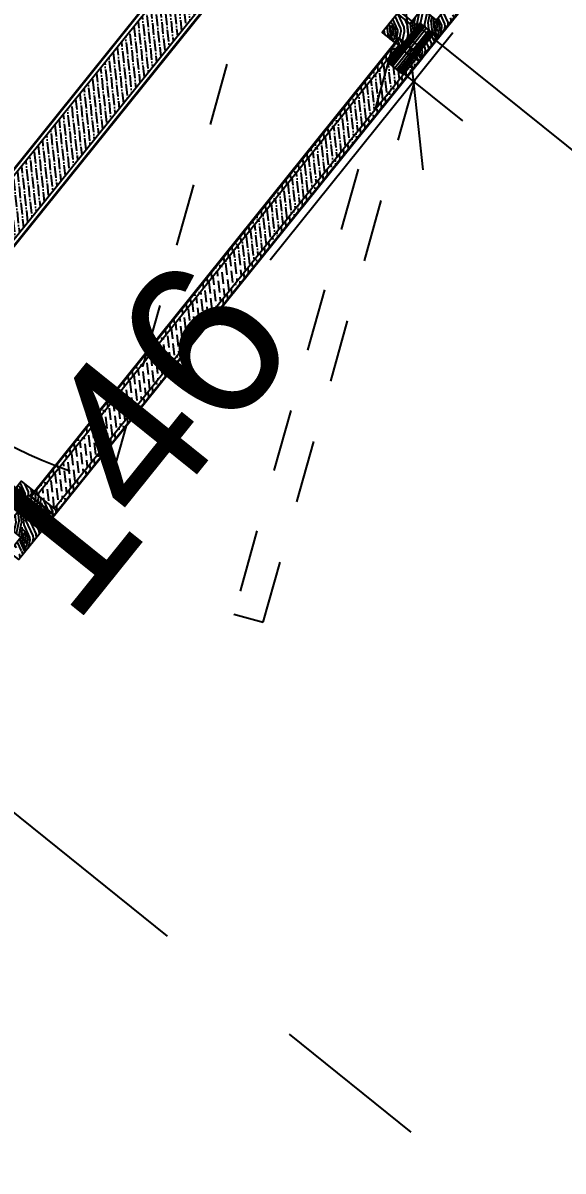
# Model space of a CAD drawing. Extents: x 83 to 143.2, y -2.6 to 70.8.
# Drawn here: x 113.673 to 114.537, y 40.045 to 41.88 of the extents above; entities that cross this region are included whole.
import ezdxf

# ---------------------------------------------------------------- set-up
doc = ezdxf.new("R2010")
doc.units = 0
doc.header["$MEASUREMENT"] = 0
doc.header["$PDMODE"] = 3
doc.header["$PDSIZE"] = 0.3
doc.linetypes.add('AXIS_100$0$A-AXIS$0$PHANTOM', pattern=[2.5, 1.25, -0.25, 0.25, -0.25, 0.25, -0.25])
doc.linetypes.add('HIDDEN', pattern=[0.375, 0.25, -0.125])
doc.layers.get('0').update_dxf_attribs({"linetype": 'CONTINUOUS'})
doc.layers.get('DEFPOINTS').update_dxf_attribs({"linetype": 'CONTINUOUS'})
for name, color, linetype in [('a-dim', 3, 'CONTINUOUS'), ('AXIS_100$0$A-AXIS-100', 10, 'AXIS_100$0$A-AXIS$0$PHANTOM'), ('HA', 8, 'CONTINUOUS'), ('SERRUR', 3, 'CONTINUOUS'), ('WOOD', 2, 'CONTINUOUS')]:
    doc.layers.add(name, color=color, linetype=linetype)
doc.styles.add('A100-STEXT', font='ARIAL.TTF', dxfattribs={"height": 0.25})
doc.dimstyles.new('A100-DIM', dxfattribs={"dimtxt": 0.25, "dimasz": 0.2, "dimexe": 0.1, "dimexo": 0.3, "dimgap": 0.1, "dimtad": 1, "dimlfac": 100, "dimrnd": 0.5, "dimdsep": 46, "dimtxsty": 'A100-STEXT', "dimblk1": 'OBLIQUE', "dimblk2": 'OBLIQUE', "dimsah": 1, "dimcen": -0.05, "dimdle": 0.1, "dimclrd": 15, "dimclre": 15, "dimclrt": 256, "dimadec": 0, "dimazin": 0, "dimtfac": 0.28, "dimtix": 1, "dimtmove": 2, "dimatfit": 3, "dimldrblk": 'OBLIQUE', "dimfxl": 0, "dimtolj": 1, "dimarcsym": 0})
pattern_1 = [(51.19371, (148.608587, -306.067755), (-0.0076289896, 0.070297927), [0.0025, -0.0475]), (141.19371, (148.607483, -306.0412), (-0.070297927, -0.0076289896), [0.005, -0.045]), (96.193709, (148.605113, -306.05213), (-0.0389634582, 0.0313344686), [0.003535, -0.010605, 0.003535, -0.00707, 0.02475, -0.021215678]), (96.193709, (148.608968, -306.07127), (-0.0389634582, 0.0313344686), [0.0035355, -0.007071, 0.0035355, -0.056568678]), (96.193709, (148.61604, -306.0545), (-0.0389634582, 0.0313344686), [0.0035355, -0.067175178]), (96.193709, (148.62112, -306.05217), (-0.0389634582, 0.0313344686), [0.0035355, -0.067175178]), (96.193709, (148.612524, -306.05488), (-0.0389634582, 0.0313344686), [0.0035355, -0.067175178]), (96.193709, (148.60901, -306.055262), (-0.0389634582, 0.0313344686), [0.007071, -0.063639678]), (96.193709, (148.58762, -306.02202), (-0.0389634582, 0.0313344686), [0.007071, -0.063639678]), (96.193709, (148.603927, -306.05759), (-0.0389634582, 0.0313344686), [0.014142, -0.056568678]), (96.193709, (148.600412, -306.057973), (-0.0389634582, 0.0313344686), [0.014142, -0.056568678]), (96.193709, (148.60909, -306.023246), (-0.0389634582, 0.0313344686), [0.014142, -0.056568678]), (96.193709, (148.59495, -306.056788), (-0.0389634582, 0.0313344686), [0.0106066, -0.060104078]), (96.193709, (148.582838, -306.05988), (-0.0389634582, 0.0313344686), [0.0106066, -0.060104078]), (96.193709, (148.589868, -306.059117), (-0.0389634582, 0.0313344686), [0.0106066, -0.060104078]), (96.193709, (148.598546, -306.02439), (-0.0389634582, 0.0313344686), [0.01767767, -0.053033008]), (96.193709, (148.593464, -306.02672), (-0.0389634582, 0.0313344686), [0.01767767, -0.053033008]), (96.193709, (148.60634, -306.030658), (-0.0389634582, 0.0313344686), [0.024748737, -0.045961941]), (77.7587606, (148.607824, -306.060725), (0.0313344686, 0.0389634582), [0.0055901695, -0.106213229]), (77.7587606, (148.602401, -306.043532), (0.0313344686, 0.0389634582), [0.0055901695, -0.106213229]), (77.7587606, (148.60473, -306.048614), (0.0313344686, 0.0389634582), [0.0055901695, -0.106213229]), (77.7587606, (148.610153, -306.065807), (0.0313344686, 0.0389634582), [0.01118034, -0.100623059]), (77.7587606, (148.598887, -306.043913), (0.0313344686, 0.0389634582), [0.01677051, -0.095032889]), (77.7587606, (148.593805, -306.046243), (0.0313344686, 0.0389634582), [0.02236068, -0.089442719]), (77.7587606, (148.588723, -306.048573), (0.0313344686, 0.0389634582), [0.02236068, -0.089442719]), (77.7587606, (148.572334, -306.045017), (0.0313344686, 0.0389634582), [0.02236068, -0.089442719]), (77.7587606, (148.57623, -306.04815), (0.0313344686, 0.0389634582), [0.02795085, -0.083852549]), (77.7587606, (148.581694, -306.049336), (0.0313344686, 0.0389634582), [0.02795085, -0.083852549]), (114.628658, (148.608246, -306.048232), (-0.0389634582, 0.0313344686), [0.0055901695, -0.106213229]), (114.628658, (148.607442, -306.05721), (-0.0389634582, 0.0313344686), [0.0055901695, -0.106213229]), (114.628658, (148.608587, -306.067755), (-0.0389634582, 0.0313344686), [0.01118034, -0.100623059]), (114.628658, (148.612142, -306.051366), (-0.0389634582, 0.0313344686), [0.01118034, -0.100623059]), (114.628658, (148.607401, -306.073218), (-0.0389634582, 0.0313344686), [0.01677051, -0.095032889]), (114.628658, (148.604268, -306.077114), (-0.0389634582, 0.0313344686), [0.02236068, -0.089442719]), (114.628658, (148.63052, -306.04048), (-0.0389634582, 0.0313344686), [0.02236068, -0.089442719]), (114.628658, (148.615657, -306.050984), (-0.0389634582, 0.0313344686), [0.02236068, -0.089442719]), (114.628658, (148.62582, -306.046325), (-0.0389634582, 0.0313344686), [0.02795085, -0.083852549]), (114.628658, (148.620739, -306.048655), (-0.0389634582, 0.0313344686), [0.02795085, -0.083852549])]

# ---------------------------------------------------------------- blocks, each defined once
blk = doc.blocks.new('_OBLIQUE')
at = {"color": 0, "linetype": 'ByBlock'}
blk.add_line((-0.5, -0.5), (0.5, 0.5), dxfattribs=at)
blk = doc.blocks.new('*D50')
at = {"layer": 'a-dim', "color": 15, "lineweight": -2}
for p, q in [((114.295, 43.077), (114.5582, 43.4012)), ((117.1234, 41.1902), (114.4176, 43.3866)), ((116.8455, 41.0066), (117.1087, 41.3309))]:
    blk.add_line(p, q, dxfattribs=at)
at = {"layer": 'DEFPOINTS', "color": 0}
for p in [(114.4952, 43.3236), (114.106, 42.8441), (116.6565, 40.7737)]:
    blk.add_point(p, dxfattribs=at)
at = {"layer": 'a-dim', "color": 15, "lineweight": -2, "xscale": 0.2, "yscale": 0.2, "zscale": 0.2}
for p, rotation in [((114.4952, 43.3236), 140.9320866278699), ((117.0457, 41.2532), 320.9320866278699)]:
    blk.add_blockref('_OBLIQUE', p, dxfattribs=dict(at, rotation=rotation))
at = {"layer": 'a-dim', "insert": (115.914, 42.4652), "char_height": 0.25, "attachment_point": 5, "rotation": 320.9321, "style": 'A100-STEXT'}
blk.add_mtext('\\A1;328.5', dxfattribs=at)
blk = doc.blocks.new('*D72')
at = {"layer": 'a-dim', "color": 15, "lineweight": -2}
for p, q in [((114.1535, 42.2091), (113.9868, 42.0017)), ((113.9715, 42.1423), (115.9586, 40.5442)), ((115.9848, 40.7364), (115.818, 40.529))]:
    blk.add_line(p, q, dxfattribs=at)
at = {"layer": 'DEFPOINTS', "color": 0}
for p in [(114.3416, 42.4429), (116.1728, 40.9702), (115.8807, 40.6069)]:
    blk.add_point(p, dxfattribs=at)
at = {"layer": 'a-dim', "color": 15, "lineweight": -2, "xscale": 0.2, "yscale": 0.2, "zscale": 0.2}
for p, rotation in [((114.0494, 42.0796), 141.1937093686047), ((115.8807, 40.6069), 321.1937093686047)]:
    blk.add_blockref('_OBLIQUE', p, dxfattribs=dict(at, rotation=rotation))
at = {"layer": 'a-dim', "insert": (115.1078, 41.5207), "char_height": 0.25, "attachment_point": 5, "rotation": 321.1937, "style": 'A100-STEXT'}
blk.add_mtext('\\A1;235', dxfattribs=at)
blk = doc.blocks.new('*D90')
at = {"layer": 'a-dim', "color": 15, "lineweight": -2}
for p, q in [((114.3606, 41.8636), (114.0686, 41.5005)), ((114.2762, 41.8031), (114.3759, 41.723)), ((113.32, 40.5696), (113.612, 40.9327)), ((113.361, 40.665), (113.4606, 40.5848))]:
    blk.add_line(p, q, dxfattribs=at)
at = {"layer": 'DEFPOINTS', "color": 0}
for p in [(114.0424, 41.9911), (114.2979, 41.7856), (113.1272, 40.853)]:
    blk.add_point(p, dxfattribs=at)
at = {"layer": 'a-dim', "color": 15, "lineweight": -2, "xscale": 0.2, "yscale": 0.2, "zscale": 0.2}
for p, rotation in [((114.2979, 41.7856), 51.19370942209039), ((113.3827, 40.6475), 231.1937094220904)]:
    blk.add_blockref('_OBLIQUE', p, dxfattribs=dict(at, rotation=rotation))
at = {"layer": 'a-dim', "insert": (113.8403, 41.2166), "char_height": 0.25, "attachment_point": 5, "rotation": 51.1937, "style": 'A100-STEXT'}
blk.add_mtext('\\A1;146', dxfattribs=at)

msp = doc.modelspace()

# ---------------------------------------------------------------- hatches: boundary and pattern name
at = {"layer": 'HA'}
h = msp.add_hatch(dxfattribs=at)
h.set_pattern_fill('ANSI36', color=256, scale=0.06, angle=231.19371, style=0)
h.set_pattern_definition([(276.1937094, (146.989425, -304.778455), (0.00887228006, -0.01223921042), [0.01875, -0.00375, 0, -0.00375])])
h.paths.add_polyline_path([(114.04152, 42.00918), (114.0096, 42.03486), (114.00772, 42.03252), (113.99603, 42.04192), (113.99601, 42.04194), (113.99789, 42.04427), (113.99165, 42.04929), (113.43515, 41.3573), (113.44606, 41.34852), (113.44794, 41.35086), (113.45963, 41.34146), (113.45965, 41.34144), (113.45777, 41.3391), (113.48502, 41.31719)])
h = msp.add_hatch(dxfattribs=at)
h.set_pattern_fill('WOODFACE', color=256, scale=0.05, angle=51.19371, style=0)
h.set_pattern_definition([(51.19371, (148.608587, -306.067755), (-0.0076289896, 0.070297927), [0.0025, -0.0475]), (141.19371, (148.607483, -306.0412), (-0.070297927, -0.0076289896), [0.005, -0.045]), (96.193709, (148.605113, -306.05213), (-0.0389634582, 0.0313344686), [0.003535, -0.010605, 0.003535, -0.00707, 0.02475, -0.021215678]), (96.193709, (148.608968, -306.07127), (-0.0389634582, 0.0313344686), [0.0035355, -0.007071, 0.0035355, -0.056568678]), (96.193709, (148.61604, -306.0545), (-0.0389634582, 0.0313344686), [0.0035355, -0.067175178]), (96.193709, (148.62112, -306.05217), (-0.0389634582, 0.0313344686), [0.0035355, -0.067175178]), (96.193709, (148.612524, -306.05488), (-0.0389634582, 0.0313344686), [0.0035355, -0.067175178]), (96.193709, (148.60901, -306.055262), (-0.0389634582, 0.0313344686), [0.007071, -0.063639678]), (96.193709, (148.58762, -306.02202), (-0.0389634582, 0.0313344686), [0.007071, -0.063639678]), (96.193709, (148.603927, -306.05759), (-0.0389634582, 0.0313344686), [0.014142, -0.056568678]), (96.193709, (148.600412, -306.057973), (-0.0389634582, 0.0313344686), [0.014142, -0.056568678]), (96.193709, (148.60909, -306.023246), (-0.0389634582, 0.0313344686), [0.014142, -0.056568678]), (96.193709, (148.59495, -306.056788), (-0.0389634582, 0.0313344686), [0.0106066, -0.060104078]), (96.193709, (148.582838, -306.05988), (-0.0389634582, 0.0313344686), [0.0106066, -0.060104078]), (96.193709, (148.589868, -306.059117), (-0.0389634582, 0.0313344686), [0.0106066, -0.060104078]), (96.193709, (148.598546, -306.02439), (-0.0389634582, 0.0313344686), [0.01767767, -0.053033008]), (96.193709, (148.593464, -306.02672), (-0.0389634582, 0.0313344686), [0.01767767, -0.053033008]), (96.193709, (148.60634, -306.030658), (-0.0389634582, 0.0313344686), [0.024748737, -0.045961941]), (77.7587606, (148.607824, -306.060725), (0.0313344686, 0.0389634582), [0.0055901695, -0.106213229]), (77.7587606, (148.602401, -306.043532), (0.0313344686, 0.0389634582), [0.0055901695, -0.106213229]), (77.7587606, (148.60473, -306.048614), (0.0313344686, 0.0389634582), [0.0055901695, -0.106213229]), (77.7587606, (148.610153, -306.065807), (0.0313344686, 0.0389634582), [0.01118034, -0.100623059]), (77.7587606, (148.598887, -306.043913), (0.0313344686, 0.0389634582), [0.01677051, -0.095032889]), (77.7587606, (148.593805, -306.046243), (0.0313344686, 0.0389634582), [0.02236068, -0.089442719]), (77.7587606, (148.588723, -306.048573), (0.0313344686, 0.0389634582), [0.02236068, -0.089442719]), (77.7587606, (148.572334, -306.045017), (0.0313344686, 0.0389634582), [0.02236068, -0.089442719]), (77.7587606, (148.57623, -306.04815), (0.0313344686, 0.0389634582), [0.02795085, -0.083852549]), (77.7587606, (148.581694, -306.049336), (0.0313344686, 0.0389634582), [0.02795085, -0.083852549]), (114.628658, (148.608246, -306.048232), (-0.0389634582, 0.0313344686), [0.0055901695, -0.106213229]), (114.628658, (148.607442, -306.05721), (-0.0389634582, 0.0313344686), [0.0055901695, -0.106213229]), (114.628658, (148.608587, -306.067755), (-0.0389634582, 0.0313344686), [0.01118034, -0.100623059]), (114.628658, (148.612142, -306.051366), (-0.0389634582, 0.0313344686), [0.01118034, -0.100623059]), (114.628658, (148.607401, -306.073218), (-0.0389634582, 0.0313344686), [0.01677051, -0.095032889]), (114.628658, (148.604268, -306.077114), (-0.0389634582, 0.0313344686), [0.02236068, -0.089442719]), (114.628658, (148.63052, -306.04048), (-0.0389634582, 0.0313344686), [0.02236068, -0.089442719]), (114.628658, (148.615657, -306.050984), (-0.0389634582, 0.0313344686), [0.02236068, -0.089442719]), (114.628658, (148.62582, -306.046325), (-0.0389634582, 0.0313344686), [0.02795085, -0.083852549]), (114.628658, (148.620739, -306.048655), (-0.0389634582, 0.0313344686), [0.02795085, -0.083852549])])
h.paths.add_polyline_path([(114.31137, 41.90253), (114.29195, 41.87837), (114.27168, 41.89466), (114.24724, 41.86427), (114.26714, 41.84827), (114.27341, 41.85606), (114.28237, 41.84885), (114.30744, 41.88003), (114.32965, 41.86217), (114.30458, 41.83099), (114.31159, 41.82535), (114.36737, 41.89471), (114.36425, 41.89722), (114.35642, 41.88747), (114.34862, 41.89374), (114.35646, 41.90348), (114.35256, 41.90662), (114.3447, 41.89684), (114.348, 41.89388), (114.3444, 41.89647), (114.33439, 41.88402)])
h = msp.add_hatch(dxfattribs=at)
h.set_pattern_fill('ANSI36', color=256, scale=0.06, angle=51.19371, style=0)
h.set_pattern_definition([(96.1937, (113.696194, 41.125548), (-0.00887228, 0.01223921), [0.01875, -0.00375, 0, -0.00375])])
h.paths.add_polyline_path([(113.72595, 41.17212), (113.69152, 41.12931), (113.69619, 41.12555), (113.73182, 41.16985, -0.0017562)])
h.paths.add_polyline_path([(113.87065, 41.35206), (113.72595, 41.17212, 0.0017562), (113.73182, 41.16985), (113.86656, 41.3374)])
h.paths.add_polyline_path([(114.26296, 41.83841), (114.26828, 41.83692), (114.274, 41.84403), (114.26933, 41.8478), (113.87065, 41.35206), (113.86656, 41.3374), (114.25948, 41.82598)])
h.paths.add_polyline_path([(114.26296, 41.83841), (114.25948, 41.82598), (114.26828, 41.83692)], flags=17)
h = msp.add_hatch(dxfattribs=at)
h.set_pattern_fill('WOODFACE', color=256, scale=0.05, angle=51.19371, style=0)
h.set_pattern_definition([(51.19, (114.28105, 41.8512), (-0.00763, 0.0703), [0.0025, -0.0475]), (141.19, (114.279945, 41.877753), (-0.0703, -0.00763), [0.005, -0.045]), (96.19, (114.277574, 41.866827), (-0.038963, 0.031334), [0.003535, -0.010605, 0.003535, -0.00707, 0.02475, -0.021216]), (96.19, (114.28143, 41.847686), (-0.038963, 0.031334), [0.003536, -0.007071, 0.003536, -0.056569]), (96.19, (114.2885, 41.864457), (-0.038963, 0.031334), [0.003536, -0.067175]), (96.19, (114.293582, 41.866786), (-0.038963, 0.031334), [0.003536, -0.067175]), (96.19, (114.284986, 41.864075), (-0.038963, 0.031334), [0.003536, -0.067175]), (96.19, (114.28147, 41.863694), (-0.038963, 0.031334), [0.00707, -0.06364]), (96.194, (114.26008, 41.896936), (-0.038963, 0.031334), [0.007071, -0.06364]), (96.19, (114.27639, 41.861364), (-0.038963, 0.031334), [0.014142, -0.056569]), (96.19, (114.272874, 41.860983), (-0.038963, 0.031334), [0.014142, -0.056569]), (96.194, (114.281553, 41.89571), (-0.038963, 0.031334), [0.014142, -0.056569]), (96.19, (114.26741, 41.862168), (-0.038963, 0.031334), [0.010607, -0.060104]), (96.19, (114.2553, 41.859075), (-0.038963, 0.031334), [0.010607, -0.060104]), (96.19, (114.26233, 41.85984), (-0.038963, 0.031334), [0.010607, -0.060104]), (96.19, (114.271008, 41.894565), (-0.038963, 0.031334), [0.017678, -0.053033]), (96.19, (114.265926, 41.892235), (-0.038963, 0.031334), [0.017678, -0.053033]), (96.19, (114.2788, 41.888298), (-0.038963, 0.031334), [0.024749, -0.045962]), (77.76, (114.280285, 41.85823), (0.031334, 0.038963), [0.00559, -0.106213]), (77.76, (114.274863, 41.875424), (0.031334, 0.038963), [0.00559, -0.106213]), (77.76, (114.277193, 41.870342), (0.031334, 0.038963), [0.00559, -0.106213]), (77.76, (114.282615, 41.85315), (0.031334, 0.038963), [0.01118, -0.100623]), (77.76, (114.271348, 41.875042), (0.031334, 0.038963), [0.01677, -0.095033]), (77.76, (114.266267, 41.872713), (0.031334, 0.038963), [0.02236, -0.089443]), (77.76, (114.261185, 41.870383), (0.031334, 0.038963), [0.02236, -0.089443]), (77.76, (114.244796, 41.87394), (0.031334, 0.038963), [0.02236, -0.089443]), (77.76, (114.248692, 41.870805), (0.031334, 0.038963), [0.027951, -0.083853]), (77.76, (114.254155, 41.86962), (0.031334, 0.038963), [0.027951, -0.083853]), (114.63, (114.280708, 41.870724), (-0.038963, 0.031334), [0.00559, -0.106213]), (114.63, (114.279904, 41.861746), (-0.038963, 0.031334), [0.00559, -0.106213]), (114.63, (114.281048, 41.8512), (-0.038963, 0.031334), [0.01118, -0.100623]), (114.63, (114.284604, 41.86759), (-0.038963, 0.031334), [0.01118, -0.100623]), (114.63, (114.279863, 41.845738), (-0.038963, 0.031334), [0.01677, -0.095033]), (114.63, (114.27673, 41.841842), (-0.038963, 0.031334), [0.02236, -0.089443]), (114.63, (114.302982, 41.878475), (-0.038963, 0.031334), [0.02236, -0.089443]), (114.63, (114.28812, 41.867972), (-0.038963, 0.031334), [0.02236, -0.089443]), (114.63, (114.298282, 41.87263), (-0.038963, 0.031334), [0.027951, -0.083853]), (114.63, (114.2932, 41.870301), (-0.038963, 0.031334), [0.027951, -0.083853])])
h.paths.add_polyline_path([(114.27434, 41.85403), (114.26933, 41.8478), (114.27673, 41.84184), (114.28174, 41.84808)])
h = msp.add_hatch(dxfattribs=at)
h.set_pattern_fill('ANSI36', color=256, scale=0.06, angle=51.19371, style=0)
h.set_pattern_definition([(96.1937, (113.723469, 41.103614), (-0.00887228, 0.01223921), [0.01875, -0.00375, 0, -0.00375])])
h.paths.add_polyline_path([(114.25668, 41.8169), (114.27673, 41.84184), (114.274, 41.84403), (113.86656, 41.3374), (113.84271, 41.25189), (114.30128, 41.8221), (114.29894, 41.82398), (114.27888, 41.79904)])
h.paths.add_polyline_path([(113.86656, 41.3374), (113.73182, 41.16985, 0.0103278), (113.76663, 41.15729), (113.84271, 41.25189)])
h.paths.add_polyline_path([(113.73182, 41.16985), (113.69619, 41.12555), (113.72347, 41.10361), (113.76663, 41.15729, -0.0103278)])
h = msp.add_hatch(dxfattribs=at)
h.set_pattern_fill('WOODFACE', color=256, scale=0.05, angle=51.19371, style=0)
h.set_pattern_definition([(51.19, (114.31027, 41.8277), (-0.00763, 0.0703), [0.0025, -0.0475]), (141.19, (114.30917, 41.854253), (-0.0703, -0.00763), [0.005, -0.045]), (96.19, (114.306797, 41.843326), (-0.038963, 0.031334), [0.003535, -0.010605, 0.003535, -0.00707, 0.02475, -0.021216]), (96.19, (114.310652, 41.824185), (-0.038963, 0.031334), [0.003536, -0.007071, 0.003536, -0.056569]), (96.19, (114.317723, 41.840956), (-0.038963, 0.031334), [0.003536, -0.067175]), (96.19, (114.322805, 41.843285), (-0.038963, 0.031334), [0.003536, -0.067175]), (96.19, (114.314208, 41.840574), (-0.038963, 0.031334), [0.003536, -0.067175]), (96.19, (114.310693, 41.840193), (-0.038963, 0.031334), [0.00707, -0.06364]), (96.194, (114.289304, 41.873435), (-0.038963, 0.031334), [0.007071, -0.06364]), (96.19, (114.30561, 41.837863), (-0.038963, 0.031334), [0.014142, -0.056569]), (96.19, (114.302097, 41.837482), (-0.038963, 0.031334), [0.014142, -0.056569]), (96.194, (114.310775, 41.87221), (-0.038963, 0.031334), [0.014142, -0.056569]), (96.19, (114.296634, 41.838667), (-0.038963, 0.031334), [0.010607, -0.060104]), (96.19, (114.284522, 41.835575), (-0.038963, 0.031334), [0.010607, -0.060104]), (96.19, (114.291552, 41.836338), (-0.038963, 0.031334), [0.010607, -0.060104]), (96.19, (114.30023, 41.871064), (-0.038963, 0.031334), [0.017678, -0.053033]), (96.19, (114.29515, 41.868735), (-0.038963, 0.031334), [0.017678, -0.053033]), (96.19, (114.308023, 41.864797), (-0.038963, 0.031334), [0.024749, -0.045962]), (77.76, (114.309508, 41.83473), (0.031334, 0.038963), [0.00559, -0.106213]), (77.76, (114.304086, 41.851923), (0.031334, 0.038963), [0.00559, -0.106213]), (77.76, (114.306416, 41.846841), (0.031334, 0.038963), [0.00559, -0.106213]), (77.76, (114.311838, 41.829648), (0.031334, 0.038963), [0.01118, -0.100623]), (77.76, (114.30057, 41.851541), (0.031334, 0.038963), [0.01677, -0.095033]), (77.76, (114.29549, 41.849212), (0.031334, 0.038963), [0.02236, -0.089443]), (77.76, (114.290408, 41.846882), (0.031334, 0.038963), [0.02236, -0.089443]), (77.76, (114.274019, 41.850438), (0.031334, 0.038963), [0.02236, -0.089443]), (77.76, (114.277915, 41.847305), (0.031334, 0.038963), [0.027951, -0.083853]), (77.76, (114.283378, 41.84612), (0.031334, 0.038963), [0.027951, -0.083853]), (114.63, (114.30993, 41.847223), (-0.038963, 0.031334), [0.00559, -0.106213]), (114.63, (114.309127, 41.838245), (-0.038963, 0.031334), [0.00559, -0.106213]), (114.63, (114.31027, 41.8277), (-0.038963, 0.031334), [0.01118, -0.100623]), (114.63, (114.313827, 41.84409), (-0.038963, 0.031334), [0.01118, -0.100623]), (114.63, (114.309086, 41.822237), (-0.038963, 0.031334), [0.01677, -0.095033]), (114.63, (114.305952, 41.81834), (-0.038963, 0.031334), [0.02236, -0.089443]), (114.63, (114.332205, 41.854975), (-0.038963, 0.031334), [0.02236, -0.089443]), (114.63, (114.317342, 41.84447), (-0.038963, 0.031334), [0.02236, -0.089443]), (114.63, (114.327505, 41.84913), (-0.038963, 0.031334), [0.027951, -0.083853]), (114.63, (114.322423, 41.8468), (-0.038963, 0.031334), [0.027951, -0.083853])])
h.paths.add_polyline_path([(114.3018, 41.82754), (114.29894, 41.82398), (114.30595, 41.81834), (114.30944, 41.82268), (114.31015, 41.82521)])
h.paths.add_polyline_path([(114.30395, 41.83022), (114.3018, 41.82754), (114.31015, 41.82521), (114.30944, 41.82268), (114.31097, 41.82457)])
h = msp.add_hatch(dxfattribs=at)
h.set_pattern_fill('ANSI36', color=256, scale=0.06, angle=51.19371, style=0)
h.set_pattern_definition([(96.1937, (113.728144, 41.099854), (-0.00887228, 0.01223921), [0.01875, -0.00375, 0, -0.00375])])
h.paths.add_polyline_path([(114.30128, 41.8221), (114.23551, 41.74032), (114.2314, 41.72564), (114.30595, 41.81834)])
h.paths.add_polyline_path([(114.23551, 41.74032), (113.84271, 41.25189), (113.83863, 41.23723), (114.2314, 41.72564)])
h.paths.add_polyline_path([(113.84271, 41.25189), (113.76663, 41.15729, 0.0017857), (113.77271, 41.15527), (113.83863, 41.23723)])
h.paths.add_polyline_path([(113.76663, 41.15729), (113.72347, 41.10361), (113.72814, 41.09985), (113.77271, 41.15527, -0.0017857)])
h = msp.add_hatch(dxfattribs=at)
h.set_pattern_fill('WOODFACE', color=256, scale=0.05, angle=51.19371, style=0)
h.set_pattern_definition(pattern_1)
h.paths.add_polyline_path([(113.65519, 41.03148), (113.66365, 41.042), (113.67145, 41.03573), (113.66299, 41.02521), (113.66688, 41.02208), (113.72328, 41.09221), (113.68432, 41.12355), (113.69059, 41.13134), (113.67069, 41.14734), (113.64625, 41.11695), (113.66651, 41.10066), (113.64708, 41.0765), (113.6701, 41.05799), (113.6513, 41.03461)])
h = msp.add_hatch(dxfattribs=at)
h.set_pattern_fill('WOODFACE', color=256, scale=0.05, angle=51.19371, style=0)
h.set_pattern_definition(pattern_1)
h.paths.add_polyline_path([(113.69152, 41.12931), (113.68651, 41.12307), (113.72313, 41.09362), (113.72814, 41.09985)])

# ---------------------------------------------------------------- linework, layer by layer
at = {"layer": 'AXIS_100$0$A-AXIS-100'}
msp.add_line((127.54157, 29.45339), (91.75227, 58.2352), dxfattribs=at)
at = {"layer": 'HA', "linetype": 'HIDDEN', "ltscale": 0.09}
msp.add_line((114.05313, 42.00626), (113.8124, 41.1432), dxfattribs=at)
at = {"layer": 'HA'}
for p, q in [((114.28315, 41.84823), (114.30822, 41.8794)), ((114.28432, 41.84729), (114.30939, 41.87846)), ((114.28588, 41.84603), (114.31094, 41.87721)), ((114.28782, 41.84447), (114.31289, 41.87564)), ((114.29016, 41.84259), (114.31523, 41.87376)), ((114.31854, 41.8711), (114.29347, 41.83992)), ((114.29679, 41.83726), (114.32185, 41.86843)), ((114.29912, 41.83538), (114.32419, 41.86655)), ((114.30107, 41.83381), (114.32614, 41.86499)), ((114.30263, 41.83256), (114.3277, 41.86373)), ((114.3038, 41.83162), (114.32887, 41.86279)), ((114.28252, 41.84745), (114.25745, 41.81628)), ((114.28369, 41.84651), (114.25862, 41.81534)), ((114.28525, 41.84526), (114.26018, 41.81408)), ((114.2872, 41.84369), (114.26213, 41.81252)), ((114.28954, 41.84181), (114.26447, 41.81064)), ((114.26778, 41.80797), (114.29285, 41.83915)), ((114.29616, 41.83648), (114.27109, 41.80531)), ((114.2985, 41.8346), (114.27343, 41.80343)), ((114.30045, 41.83304), (114.27538, 41.80186)), ((114.302, 41.83178), (114.27694, 41.80061)), ((114.30317, 41.83084), (114.27811, 41.79967))]:
    msp.add_line(p, q, dxfattribs=at)
at = {"layer": 'HA', "linetype": 'HIDDEN', "ltscale": 0.09}
msp.add_lwpolyline([(114.26296, 41.83841), (114.01019, 40.93511), (114.05737, 40.92191), (114.31015, 41.82521)], close=True, dxfattribs=at)
msp.add_arc((114.05313, 42.00626), 0.89601, 230.94605, 254.41458, dxfattribs=at)
at = {"layer": 'SERRUR'}
for p, q in [((114.28237, 41.84885), (114.30744, 41.88003)), ((114.32965, 41.86217), (114.30744, 41.88003)), ((114.28174, 41.84808), (114.25668, 41.8169)), ((114.30395, 41.83022), (114.28174, 41.84808)), ((114.30458, 41.83099), (114.28237, 41.84885)), ((114.31085, 41.83879), (114.28864, 41.85665)), ((114.30458, 41.83099), (114.32965, 41.86217)), ((114.29769, 41.82242), (114.27548, 41.84028)), ((114.30395, 41.83022), (114.27888, 41.79904)), ((114.27888, 41.79904), (114.25668, 41.8169))]:
    msp.add_line(p, q, dxfattribs=at)
at = {"layer": 'WOOD'}
for p, q in [((113.98808, 42.05601), (113.42782, 41.35934)), ((113.98886, 42.05538), (113.42859, 41.35872)), ((113.99165, 42.04929), (113.43515, 41.3573)), ((114.04152, 42.00918), (113.48314, 41.31485)), ((114.04808, 42.00776), (113.48782, 41.31109)), ((114.04886, 42.00713), (113.4886, 41.31046)), ((114.27673, 41.84184), (114.26933, 41.8478)), ((114.30595, 41.81834), (114.29894, 41.82398)), ((113.72814, 41.09985), (113.69152, 41.12931))]:
    msp.add_line(p, q, dxfattribs=at)
for points in [[(114.35708, 41.90426), (114.35319, 41.9074), (114.33439, 41.88402), (114.31137, 41.90253), (114.29195, 41.87837), (114.27168, 41.89466), (114.24724, 41.86427), (114.26714, 41.84827), (114.27341, 41.85606), (114.31237, 41.82473), (114.36877, 41.89486), (114.36488, 41.898)], [(114.31159, 41.82535), (114.36737, 41.89471), (114.36425, 41.89722)], [(113.68651, 41.12307), (114.27434, 41.85403)], [(113.69619, 41.12555), (114.274, 41.84403)], [(113.72313, 41.09362), (114.31097, 41.82457)], [(113.72347, 41.10361), (114.30128, 41.8221)], [(113.65519, 41.03148), (113.6513, 41.03461), (113.6701, 41.05799), (113.64708, 41.0765), (113.66651, 41.10066), (113.64625, 41.11695), (113.67069, 41.14734), (113.69059, 41.13134), (113.68432, 41.12355), (113.72328, 41.09221), (113.66688, 41.02208), (113.65519, 41.03148)]]:
    msp.add_lwpolyline(points, dxfattribs=at)
msp.add_lwpolyline([(114.25668, 41.8169), (114.28174, 41.84808), (114.27356, 41.85466), (113.68573, 41.1237), (113.72391, 41.09299), (114.31175, 41.82395), (114.30395, 41.83022), (114.27888, 41.79904)], close=True, dxfattribs=at)

# ---------------------------------------------------------------- dimensions: what is measured, and where the dimension line sits
at = {"layer": 'a-dim'}
dim = msp.add_aligned_dim(p1=(116.65647, 40.77371), p2=(114.10597, 42.84408), distance=-0.61761, dimstyle='A100-DIM', dxfattribs=at)
dim.commit()
dim.dimension.update_dxf_attribs({"geometry": '*D50', "text_midpoint": (115.91399, 42.46522)})
dim = msp.add_linear_dim(base=(115.8807, 40.60692), p1=(114.34155, 42.44289), p2=(116.17283, 40.97017), angle=141.19371, dimstyle='A100-DIM', dxfattribs=at)
dim.commit()
dim.dimension.update_dxf_attribs({"geometry": '*D72', "text_midpoint": (115.10778, 41.52074)})
dim = msp.add_linear_dim(base=(114.29794, 41.78563), p1=(113.12719, 40.85297), p2=(114.04241, 41.99113), angle=231.19371, dimstyle='A100-DIM', dxfattribs=at)
dim.commit()
dim.dimension.update_dxf_attribs({"geometry": '*D90', "text_midpoint": (113.8403, 41.21657), "dimtype": 160})

doc.saveas('drawing.dxf')
